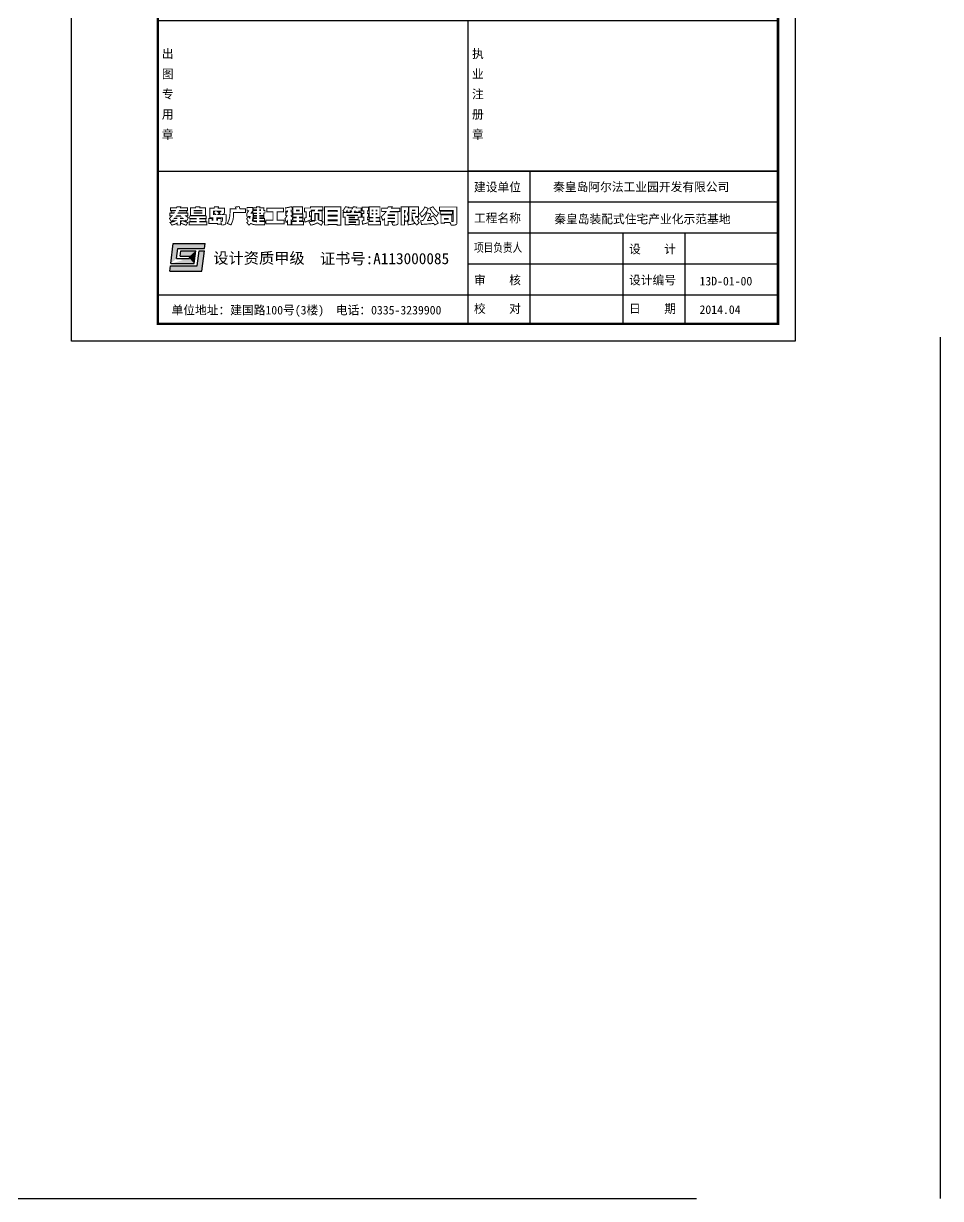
# Model space of a CAD drawing. Header units: millimetres. Extents: x 451834 to 908217, y 418823 to 838421.
# Drawn here: x 453639.1 to 453905.2, y 418822.8 to 419163.8 of the extents above; entities that cross this region are included whole.
import ezdxf

# ---------------------------------------------------------------- set-up
doc = ezdxf.new("R2010")
doc.units = ezdxf.units.MM
doc.header["$LTSCALE"] = 1000
doc.linetypes.add('DASH', pattern=[0.35, 0.25, -0.1])
doc.layers.add('DOTLN', color=2, linetype='DASH')
doc.layers.add('图框', color=7, linetype='Continuous')
doc.styles.add('广建图框1', font='SimSun.ttf')
doc.styles.add('广建图框2', font='simhei_0.ttf')

# ---------------------------------------------------------------- blocks, each defined once
blk = doc.blocks.new('A$C480232FE')
for p, q in [((46.81251191624324, 334.9559763100779), (153.2002769550018, 1240.933613982315)), ((153.2002769550018, 1240.933613982315), (1591.048566476093, 1240.933613982318)), ((1563.39717203172, 1005.459685115407), (1591.048566476093, 1240.933613982318)), ((310.9545536933583, 569.9157396051614), (360.5461645832984, 1005.459685115405)), ((310.9545536933583, 569.9157396051614), (890.3035967697797, 569.9157396051623)), ((360.5461645832984, 1005.459685115405), (1563.39717203172, 1005.459685115407)), ((472.3168965310615, 669.7068038793814), (499.1279530984175, 905.1779481127369)), ((472.3168965310615, 669.7068038793814), (900.6802715343656, 669.7068038793814)), ((499.1279530984175, 905.1779481127369), (1167.512946438597, 905.177948112736)), ((890.3035967698088, 569.9157396051623), (900.6802715343656, 669.7068038793814)), ((1098.911249642464, 334.9559763100806), (1167.512946438597, 905.177948112736)), ((1237.338524428837, 234.6440988394452), (1317.767936249613, 905.1779481127351)), ((1317.767936249613, 905.1779481127351), (1553.272582720499, 905.1779481127332)), ((1445.305180319963, 5.074112868896918e-05), (1553.272582720499, 905.1779481127332)), ((8.489922038279474e-05, 5.074112596048508e-05), (34.10847335311701, 234.6440988394543)), ((8.489922038279474e-05, 5.074112596048508e-05), (1445.305180319963, 5.074112868896918e-05)), ((34.10847335311701, 234.6440988394543), (1237.338524428837, 234.6440988394452)), ((46.81251191624324, 334.9559763100779), (1098.911249642464, 334.9559763100806))]:
    blk.add_line(p, q)
for points in [[(360.5461645832984, 1005.459685115405), (153.2002769550018, 1240.933613982315), (310.9545536933583, 569.9157396051614), (46.81251191624324, 334.9559763100779)], [(1563.39717203172, 1005.459685115407), (1591.048566476093, 1240.933613982318), (360.5461645832984, 1005.459685115405), (153.2002769550018, 1240.933613982315)], [(1098.911249642464, 334.9559763100806), (890.3035967698088, 569.9157396051623), (46.81251191624324, 334.9559763100751), (310.9545536933583, 569.9157396051614)], [(310.9545536933583, 569.9157396051614), (46.81251191624324, 334.9559763100779), (1098.911249642464, 334.9559763100806), (890.3035967698088, 569.9157396051623)], [(900.6802715343656, 669.7068038793814), (472.3168965310615, 669.7068038793814), (1167.512946438597, 905.177948112736), (499.1279530984175, 905.1779481127369)], [(1098.911249642464, 334.9559763100806), (1167.512946438597, 905.177948112736), (890.3035967698088, 569.9157396051623), (900.6802715343656, 669.7068038793814)], [(1445.305180319963, 5.074112868896918e-05), (1553.272582720499, 905.1779481127332), (1237.338524428837, 234.6440988394452), (1317.767936249613, 905.1779481127351)], [(8.489922038279474e-05, 5.074112596048508e-05), (34.10847335311701, 234.6440988394543), (1445.305180319963, 5.074112868896918e-05), (1237.338524428837, 234.6440988394452)]]:
    blk.add_solid(points)
blk = doc.blocks.new('123')
at = {"lineweight": 0, "const_width": 30}
for points in [[(-880958.1515943037, -22671.71838930248), (-880965.4222605235, -22684.32087741687), (-881096.2942524807, -22684.32087741687), (-881096.2942524807, -22744.90976258228), (-880996.9284808096, -22744.90976258228), (-881006.6227024359, -22759.45109502197), (-881132.64758358, -22759.45109502197), (-881132.64758358, -22846.69908966012), (-881067.2115876015, -22846.69908966012), (-881076.9058092278, -22857.84744453055), (-881098.2330968061, -22881.11357643406), (-881123.4380730349, -22904.8644194189), (-881152.036026833, -22929.09997348506), (-881081.7529200411, -23030.88930056291), (-881065.2727432761, -23017.80210136718), (-881040.5524781287, -22994.53596946367), (-881040.5524781287, -23011.50085730999), (-880970.2693713368, -23011.50085730999), (-880995.4743475656, -23023.61863434306), (-881024.557012445, -23034.28227813217), (-881056.5479438123, -23043.97649975863), (-881091.9318527489, -23052.70129922245), (-881130.2240281734, -23059.9719654423), (-881067.2115876015, -23145.28111575518), (-881056.5479438123, -23142.37284926722), (-881018.2557683877, -23131.70920547812), (-880983.3565705324, -23120.5608506077), (-880952.3350613278, -23108.44307357461), (-880925.675951855, -23095.35587437889), (-880902.4098199515, -23082.26867518316), (-880902.4098199515, -23142.85756034855), (-880790.9262712472, -23142.85756034855), (-880790.9262712472, -23079.84511977655), (-880772.0225390756, -23087.1157859964), (-880745.8481406842, -23097.7794297855), (-880716.2807647234, -23109.89720681858), (-880683.3204111935, -23122.98440601431), (-880647.9365022569, -23137.04102737267), (-880609.159615751, -23152.55178197502), (-880560.6885076187, -23064.81907625553), (-880561.1732187, -23064.81907625553), (-880582.015795197, -23056.57898787303), (-880610.1290379137, -23045.91534408393), (-880645.9976579316, -23033.31285596953), (-880689.1369441693, -23018.77152352984), (-880710.9489428289, -23011.50085730999), (-880626.1245035974, -23011.50085730999), (-880626.1245035974, -22994.53596946367), (-880594.6182833114, -23011.50085730999), (-880541.3000643658, -22904.8644194189), (-880571.8368624892, -22886.44539832862), (-880599.4653941245, -22867.05695507571), (-880623.7009481908, -22846.69908966012), (-880555.8413968055, -22846.69908966012), (-880555.8413968055, -22759.45109502197), (-880870.9035996655, -22759.45109502197), (-880863.6329334456, -22744.90976258228), (-880589.7711724981, -22744.90976258228), (-880589.7711724981, -22684.32087741687), (-880832.1267131596, -22684.32087741687), (-880824.8560469399, -22671.71838930248), (-880565.535618432, -22671.71838930248), (-880565.535618432, -22589.31750547755), (-880793.3498266538, -22589.31750547755), (-880783.6556050273, -22552.96417437831), (-880907.2569307648, -22552.96417437831), (-880919.3747077979, -22589.31750547755), (-881118.1062511404, -22589.31750547755), (-881118.1062511404, -22671.71838930248)], [(-880308.6387453307, -22589.31750547755), (-880471.016957574, -22589.31750547755), (-880471.016957574, -22837.00486803366), (-879988.2447205761, -22837.00486803366), (-879988.2447205761, -22591.74106088416), (-880172.4349314789, -22591.74106088416), (-880167.5878206657, -22555.38772978492), (-880298.9445237042, -22555.38772978492)], [(-880102.151824687, -22686.7444328235), (-880357.109853463, -22686.7444328235), (-880357.109853463, -22671.71838930248), (-880102.151824687, -22671.71838930248)], [(-879772.5482893874, -22929.09997348506), (-879881.608282685, -22929.09997348506), (-879881.608282685, -23091.96289680962), (-879598.052300111, -23091.96289680962), (-879598.052300111, -23118.6220062824), (-879486.5687514067, -23118.6220062824), (-879486.5687514067, -23069.66618706877), (-879459.909641934, -23142.85756034855), (-879423.5563108347, -23141.88813818591), (-879387.2029797354, -23136.55631629135), (-879361.0285813439, -23126.37738358357), (-879343.5789824164, -23111.35134006255), (-879342.6095602537, -23109.89720681858), (-879337.2777383592, -23099.7182741108), (-879332.4306275459, -23083.72280842713), (-879328.068227814, -23061.91080976759), (-879324.6752502448, -23034.28227813217), (-879321.7669837568, -23000.35250243955), (-879319.8281394315, -22961.09090485238), (-879317.8892951062, -22916.01277428932), (-879316.9198729437, -22864.63339966908), (-879316.9198729437, -22807.92220315427), (-879452.6389757141, -22807.92220315427), (-879585.9345230779, -22807.92220315427), (-879539.8869703523, -22761.87465042858), (-879558.7907025238, -22744.42505150095), (-879583.9956787527, -22722.61305284141), (-879615.0171879573, -22698.86220985657), (-879491.41586222, -22698.86220985657), (-879615.0171879573, -22698.86220985657), (-879491.41586222, -22698.86220985657), (-879491.41586222, -22708.55643148304), (-879490.9311511386, -22713.88825337759), (-879507.8960389849, -22723.58247500405), (-879552.0047473853, -22725.52131932935), (-879510.8043054729, -22807.92220315427), (-879585.9345230779, -22807.92220315427), (-879452.6389757141, -22807.92220315427), (-879427.4339994852, -22803.07509234105), (-879400.7748900125, -22790.47260422664), (-879382.8405800036, -22770.5994498924), (-879374.6004916211, -22744.42505150095), (-879375.0852027024, -22710.97998688965), (-879375.0852027024, -22596.5881716974), (-879576.2403014515, -22596.5881716974), (-879566.546079825, -22557.81128519154), (-879697.4180717822, -22555.38772978492), (-879707.1122934087, -22596.5881716974), (-879847.6785069924, -22596.5881716974), (-879847.6785069924, -22912.13508563874), (-879743.465624508, -22912.13508563874), (-879743.465624508, -22992.11241405706), (-879772.5482893874, -22992.11241405706)], [(-879726.5007366616, -22742.48620717565), (-879726.5007366616, -22742.48620717565), (-879690.6321166437, -22770.11473881107), (-879664.9424293336, -22791.92673747061), (-879648.9469636499, -22807.92220315427), (-879731.3478474749, -22807.92220315427), (-879648.9469636499, -22807.92220315427), (-879731.3478474749, -22807.92220315427), (-879731.3478474749, -22698.86220985657), (-879682.8767393426, -22698.86220985657)], [(-879023.669668743, -22562.65839600477), (-878999.434114677, -22623.24728117016), (-879195.7421026129, -22623.24728117016), (-879194.7726804501, -22645.0592798297), (-879193.8032582875, -22687.71385498614), (-879194.2879693689, -22728.91429689861), (-879195.7421026129, -22767.69118340446), (-879198.1656580194, -22805.49864774766), (-879201.5586355887, -22841.36726776557), (-879206.4057464019, -22875.29704345818), (-879212.2222793779, -22908.25739698816), (-879219.4929455976, -22938.79419511152), (-879227.7330339801, -22968.36157107222), (-879236.9425445253, -22995.50539162631), (-879247.1214772331, -23021.67979001778), (-879258.7545431849, -23045.91534408393), (-879271.3570312993, -23068.2120538248), (-879285.4136526576, -23089.53934140301), (-879164.2358823268, -23138.01044953533), (-879151.6333942123, -23112.80547330652), (-879137.0920617727, -23080.81454193919), (-879124.4895736583, -23048.82361057187), (-879113.3412187878, -23017.31739028587), (-879103.6469971614, -22986.29588108118), (-879096.3763309416, -22955.75908295783), (-879093.4680644536, -22941.21775051813), (-879089.1056647217, -22912.61979672007), (-879085.7126871524, -22882.08299859671), (-879083.2891317458, -22848.63793398542), (-879081.8349985018, -22813.25402504884), (-879081.3502874206, -22775.44656070563), (-879081.8349985018, -22735.2155409558), (-878696.0049777686, -22735.2155409558), (-878696.0049777686, -22623.24728117016), (-878873.409233533, -22623.24728117016), (-878902.4918984124, -22548.11706356508)], [(-878342.1658884027, -22773.99242746166), (-878436.6845492608, -22773.99242746166), (-878436.6845492608, -22834.58131262704), (-878342.1658884027, -22834.58131262704), (-878342.1658884027, -22856.39331128658), (-878436.6845492608, -22856.39331128658), (-878436.6845492608, -22912.13508563874), (-878342.1658884027, -22912.13508563874), (-878342.1658884027, -22933.94708429828), (-878448.8023262939, -22933.94708429828), (-878448.8023262939, -23011.50085730999), (-878342.1658884027, -23011.50085730999), (-878342.1658884027, -23035.73641137614), (-878351.375398948, -23035.73641137614), (-878391.1217076165, -23033.31285596953), (-878425.5361943904, -23027.98103407497), (-878454.6188592698, -23018.77152352984), (-878477.8849911733, -23006.65374649676), (-878476.4308579293, -23000.83721352088), (-878467.2213473842, -22966.42272674694), (-878460.4353922457, -22932.97766213564), (-878456.0729925138, -22900.50201968699), (-878453.6494371071, -22868.51108831966), (-878453.6494371071, -22764.29820583519), (-878516.661877679, -22764.29820583519), (-878465.7672141403, -22689.16798823011), (-878465.7672141403, -22577.19972844447), (-878647.5338696364, -22577.19972844447), (-878647.5338696364, -22686.7444328235), (-878596.6392060975, -22686.7444328235), (-878606.3334277238, -22703.22460958848), (-878624.2677377329, -22731.33785230522), (-878645.1103142297, -22759.45109502197), (-878649.957425043, -22766.72176124182), (-878649.957425043, -22863.66397750644), (-878548.1680979651, -22863.66397750644), (-878551.0763644531, -22889.83837589787), (-878557.8623195916, -22921.8293072652), (-878568.0412522993, -22906.80326374419), (-878586.944984471, -22870.93464372627), (-878659.6516466694, -22929.09997348506), (-878659.6516466694, -22929.58468456638), (-878647.5338696364, -22958.66734944576), (-878630.5689817901, -22987.75001432515), (-878608.7569831305, -23016.34796812321), (-878626.6912931395, -23036.70583353878), (-878654.8045358562, -23062.39552084892), (-878584.5214290643, -23147.70467116179), (-878573.373074194, -23138.97987169797), (-878548.1680979651, -23117.65258411974), (-878523.9325438989, -23091.96289680962), (-878504.544100646, -23101.65711843609), (-878472.5531692788, -23114.74431763182), (-878440.5622379114, -23124.92325033959), (-878408.571306544, -23131.70920547812), (-878376.0956640955, -23135.5868941287), (-878358.6460651677, -23136.07160521003), (-878330.0481113697, -23136.55631629135), (-878297.0877578397, -23136.55631629135), (-878258.7955824152, -23136.07160521003), (-878216.1410072588, -23135.5868941287), (-878165.2463437199, -23135.10218304738), (-878124.5306128887, -23134.61747196606), (-878096.9020812534, -23134.13276088474), (-878082.8454598949, -23133.16333872209), (-878068.3041274552, -23026.04218974969), (-878073.1512382685, -23026.526900831), (-878100.7797699039, -23027.01161191233), (-878148.2814558735, -23028.4657451563), (-878174.455854265, -23030.40458948159), (-878212.7480296895, -23032.8281448882), (-878233.1058951052, -23033.31285596953), (-878233.1058951052, -23011.50085730999), (-878082.8454598949, -23011.50085730999), (-878082.8454598949, -22933.94708429828), (-878233.1058951052, -22933.94708429828), (-878233.1058951052, -22912.13508563874), (-878104.6574585545, -22912.13508563874), (-878104.6574585545, -22856.39331128658), (-878233.1058951052, -22856.39331128658), (-878233.1058951052, -22834.58131262704), (-878107.0810139611, -22834.58131262704), (-878107.0810139611, -22754.60398420873), (-878068.3041274552, -22754.60398420873), (-878068.3041274552, -22671.71838930248), (-878107.0810139611, -22671.71838930248), (-878107.0810139611, -22584.47039466431), (-878233.1058951052, -22584.47039466431), (-878233.1058951052, -22560.23484059816), (-878342.1658884027, -22560.23484059816), (-878342.1658884027, -22584.47039466431), (-878443.9552154806, -22584.47039466431), (-878443.9552154806, -22654.75350145617), (-878342.1658884027, -22654.75350145617), (-878342.1658884027, -22671.71838930248), (-878460.920103327, -22671.71838930248), (-878460.920103327, -22754.60398420873), (-878342.1658884027, -22754.60398420873)], [(-878233.1058951052, -22654.75350145617), (-878206.4467856323, -22654.75350145617), (-878206.4467856323, -22671.71838930248), (-878233.1058951052, -22671.71838930248)], [(-878012.5623531031, -22596.5881716974), (-878012.5623531031, -22718.2506531095), (-877808.9836989474, -22718.2506531095), (-877808.9836989474, -22984.84174783721), (-878036.7979071692, -22984.84174783721), (-878036.7979071692, -23104.08067384271), (-877445.4503879551, -23104.08067384271), (-877445.4503879551, -22984.84174783721), (-877675.6881515835, -22984.84174783721), (-877675.6881515835, -22718.2506531095), (-877469.6859420212, -22718.2506531095), (-877469.6859420212, -22596.5881716974)], [(-877332.5127060068, -22578.16915060711), (-877363.5342152114, -22583.98568358299), (-877389.7086136028, -22588.83279439622), (-877411.035901181, -22591.74106088416), (-877389.2239025215, -22696.43865444996), (-877389.2239025215, -22695.95394336863), (-877355.2941268289, -22691.59154363672), (-877340.7527943893, -22689.16798823011), (-877340.7527943893, -22720.67420851611), (-877411.035901181, -22720.67420851611), (-877411.035901181, -22829.73420181382), (-877355.2941268289, -22829.73420181382), (-877365.4730595368, -22852.51562263601), (-877381.4685252203, -22881.11357643406), (-877400.8569684733, -22909.2268191508), (-877423.1536782142, -22936.3706397049), (-877384.3767917083, -23059.9719654423), (-877382.9226584643, -23058.51783219833), (-877357.2329711543, -23030.40458948159), (-877340.7527943893, -23006.65374649676), (-877340.7527943893, -23140.43400494194), (-877229.269245685, -23140.43400494194), (-877229.269245685, -22984.84174783721), (-877207.4572470253, -23006.65374649676), (-877168.6803605194, -22902.44086401229), (-877229.269245685, -22849.12264506673), (-877229.269245685, -22829.73420181382), (-877188.0688037724, -22829.73420181382), (-877188.0688037724, -22720.67420851611), (-877229.269245685, -22720.67420851611), (-877229.269245685, -22666.87127848924), (-877200.1865808055, -22659.60061226939), (-877171.1039159262, -22649.90639064294), (-877212.3043578386, -22550.5406189717), (-877212.78906892, -22550.5406189717), (-877256.8977773204, -22561.2042627608), (-877297.1287970701, -22570.41377330595)], [(-877168.6803605194, -22560.23484059816), (-877168.6803605194, -22776.41598286828), (-876856.041713066, -22776.41598286828), (-876856.041713066, -22560.23484059816)], [(-877057.1968118151, -22662.02416767602), (-876965.1017063638, -22662.02416767602), (-876965.1017063638, -22684.32087741687), (-877057.1968118151, -22684.32087741687)], [(-876742.1346089552, -22904.8644194189), (-876802.7234941205, -22921.8293072652), (-876778.4879400544, -23050.27774381584), (-876756.1912303135, -23041.06823327069), (-876717.899054889, -23026.04218974969), (-876701.9035892054, -23020.22565677381), (-876663.6114137808, -23005.19961325279), (-876630.1663491696, -22992.59712513839), (-876602.5378175342, -22981.44877026795), (-876579.7563967119, -22972.72397080413), (-876579.7563967119, -22846.69908966012), (-876630.6510602508, -22868.51108831966), (-876630.6510602508, -22710.97998688965), (-876579.7563967119, -22710.97998688965), (-876579.7563967119, -22662.02416767602), (-876465.849292601, -22662.02416767602), (-876473.1199588209, -22689.16798823011), (-876567.6386196789, -22689.16798823011), (-876567.6386196789, -22999.38308027691), (-876473.1199588209, -22999.38308027691), (-876481.3600472034, -23002.77605784617), (-876508.9885788388, -23012.47027947263), (-876539.5253769621, -23020.71036785512), (-876572.9704415734, -23027.49632299365), (-876608.8390615913, -23032.34343380688), (-876647.6159480972, -23035.73641137614), (-876594.2977291517, -23147.70467116179), (-876563.7609310283, -23141.40342710458), (-876522.0757780344, -23131.70920547812), (-876485.7224469353, -23121.04556168901), (-876453.7315155679, -23109.41249573726), (-876427.0724060951, -23097.29471870419), (-876405.2604074356, -23084.20751950846), (-876388.2955195892, -23069.66618706877), (-876367.9376541737, -23080.81454193919), (-876339.3397003757, -23097.29471870419), (-876310.2570354963, -23114.74431763182), (-876281.1743706169, -23133.16333872209), (-876252.5764168189, -23152.55178197502), (-876191.9875316534, -23040.58352218938), (-876207.9829973371, -23031.85872272556), (-876236.5809511351, -23017.80210136718), (-876268.5718825024, -23004.71490217146), (-876303.4710803577, -22992.11241405706), (-876225.917307346, -22992.11241405706), (-876225.917307346, -22689.16798823011), (-876354.3657438967, -22689.16798823011), (-876344.6715222702, -22662.02416767602), (-876199.2581978732, -22662.02416767602), (-876199.2581978732, -22560.23484059816), (-876603.991950778, -22560.23484059816), (-876603.991950778, -22594.16461629079), (-876790.6057170875, -22594.16461629079), (-876790.6057170875, -22713.40354229626), (-876742.1346089552, -22713.40354229626)], [(-876145.9399789277, -22557.81128519154), (-876145.9399789277, -23142.85756034855), (-876027.1857640035, -23142.85756034855), (-876027.1857640035, -23123.46911709564), (-875738.2979595349, -23123.46911709564), (-875738.2979595349, -23145.28111575518), (-875621.9673000175, -23145.28111575518), (-875621.9673000175, -22557.81128519154)], [(-876029.6093194102, -22674.14194470909), (-875740.7215149417, -22674.14194470909), (-875740.7215149417, -22710.97998688965), (-876029.6093194102, -22710.97998688965)], [(-875040.3140024297, -22694.01509904335), (-874962.760229418, -22694.01509904335), (-874962.760229418, -22594.16461629079), (-875127.5619970679, -22594.16461629079), (-875126.5925749051, -22592.7104830468), (-875113.0206646281, -22562.65839600477), (-875219.6571025192, -22557.81128519154), (-875224.5042133324, -22567.50550681801), (-875240.9843900974, -22595.13403845343), (-875256.0104336184, -22618.40017035694), (-875256.0104336184, -22591.74106088416), (-875382.0353147625, -22591.74106088416), (-875369.9175377295, -22565.08195141138), (-875474.1304202139, -22557.81128519154), (-875479.4622421084, -22569.44435114329), (-875495.9424188734, -22599.01172710402), (-875513.8767288823, -22627.12496982075), (-875534.234594298, -22654.26879037484), (-875556.5313040388, -22679.47376660365), (-875493.5188634668, -22742.48620717565), (-875469.2833094007, -22742.48620717565), (-875460.5585099368, -22730.8531412239), (-875439.71593344, -22703.22460958848), (-875420.8122012684, -22677.05021119703), (-875411.1179796419, -22725.52131932935), (-875319.0228741905, -22725.52131932935), (-875309.328652564, -22742.48620717565), (-875469.2833094007, -22742.48620717565), (-875493.5188634668, -22742.48620717565), (-875544.4135270058, -22742.48620717565), (-875544.4135270058, -22892.74664238581), (-875478.977531027, -22892.74664238581), (-875478.977531027, -23138.01044953533), (-875360.223316103, -23138.01044953533), (-875360.223316103, -23125.89267250225), (-875146.9504403208, -23125.89267250225), (-875146.9504403208, -23138.01044953533), (-875028.1962253966, -23138.01044953533), (-875028.1962253966, -22979.99463702398), (-875360.223316103, -22979.99463702398), (-875360.223316103, -22963.02974917767), (-875059.7024456826, -22963.02974917767), (-875059.7024456826, -22892.74664238581), (-874970.0308956378, -22892.74664238581), (-874970.0308956378, -22742.48620717565), (-875183.30377142, -22742.48620717565), (-875190.5744376399, -22723.09776392273), (-875185.7273268267, -22715.82709770289), (-875171.1859943869, -22694.01509904335), (-875142.1033295075, -22694.01509904335), (-875129.9855524744, -22725.52131932935), (-875030.6197808032, -22725.52131932935)], [(-875319.0228741905, -22689.16798823011), (-875287.5166539045, -22689.16798823011), (-875275.3988768714, -22713.40354229626), (-875311.7522079706, -22713.40354229626)], [(-874705.8633563167, -23013.9244127166), (-874589.0479857179, -23013.9244127166), (-874589.0479857179, -23030.88930056291), (-874717.9811333498, -23030.88930056291), (-874717.9811333498, -22960.60619377106), (-874718.4658444312, -22959.63677160842), (-874754.3344644491, -22967.87685999091), (-874768.8757968887, -22972.72397080413), (-874768.8757968887, -22887.89953157259), (-874727.6753549762, -22887.89953157259), (-874727.6753549762, -22773.99242746166), (-874768.8757968887, -22773.99242746166), (-874768.8757968887, -22681.89732201026), (-874727.6753549762, -22681.89732201026), (-874727.6753549762, -22567.50550681801), (-874933.6775645385, -22567.50550681801), (-874933.6775645385, -22681.89732201026), (-874880.359345593, -22681.89732201026), (-874880.359345593, -22773.99242746166), (-874931.254009132, -22773.99242746166), (-874931.254009132, -22887.89953157259), (-874880.359345593, -22887.89953157259), (-874880.359345593, -22999.38308027691), (-874921.0750764242, -23004.71490217146), (-874936.1011199453, -23011.50085730999), (-874921.5597875055, -23118.6220062824), (-874916.7126766923, -23117.65258411974), (-874875.5122347798, -23106.50422924932), (-874864.8485909908, -23103.59596276138), (-874829.9493931355, -23093.90174113492), (-874796.5043285242, -23085.1769416711), (-874764.9981082382, -23076.93685328861), (-874734.9460211962, -23069.66618706877), (-874734.9460211962, -23133.16333872209), (-874344.2688896497, -23133.16333872209), (-874344.2688896497, -23030.88930056291), (-874482.4115478268, -23030.88930056291), (-874482.4115478268, -23013.9244127166), (-874363.6573329025, -23013.9244127166), (-874363.6573329025, -22914.55864104535), (-874482.4115478268, -22914.55864104535), (-874482.4115478268, -22895.17019779244), (-874358.8102220894, -22895.17019779244), (-874358.8102220894, -22557.81128519154), (-874710.71046713, -22557.81128519154), (-874710.71046713, -22895.17019779244), (-874589.0479857179, -22895.17019779244), (-874589.0479857179, -22914.55864104535), (-874705.8633563167, -22914.55864104535)], [(-874589.0479857179, -22684.32087741687), (-874613.7682508654, -22684.32087741687), (-874613.7682508654, -22659.60061226939), (-874589.0479857179, -22659.60061226939)], [(-874482.4115478268, -22659.60061226939), (-874458.1759937606, -22659.60061226939), (-874458.1759937606, -22684.32087741687), (-874482.4115478268, -22684.32087741687)], [(-874179.4671219998, -22729.39900797993), (-874198.3708541715, -22754.11927312741), (-874219.2134306683, -22778.35482719356), (-874241.9948514905, -22803.07509234105), (-874267.1998277192, -22827.31064640719), (-874293.858937192, -22851.54620047336), (-874322.4568909901, -22875.78175453951), (-874266.715116638, -22989.68885865045), (-874259.9291614995, -22984.84174783721), (-874230.3617855387, -22961.5756159337), (-874208.5497868792, -22943.64130592474), (-874208.5497868792, -23145.28111575518), (-874097.0662381749, -23145.28111575518), (-874097.0662381749, -23028.4657451563), (-873893.4875840192, -23028.4657451563), (-873893.4875840192, -23040.58352218938), (-873902.6970945643, -23048.33889949054), (-873932.7491816063, -23051.73187705981), (-873983.159134064, -23050.27774381584), (-873949.2293583713, -23142.85756034855), (-873937.5962924196, -23143.34227142988), (-873890.09460645, -23144.31169359252), (-873850.8330088628, -23141.88813818591), (-873819.811499658, -23135.5868941287), (-873797.0300788359, -23126.37738358357), (-873782.9734574775, -23113.29018438785), (-873777.1569245016, -23096.81000762286), (-873779.5804799083, -23077.42156436993), (-873779.5804799083, -22723.09776392273), (-874036.4773530095, -22723.09776392273), (-874026.783131383, -22708.55643148304), (-873718.9915947429, -22708.55643148304), (-873718.9915947429, -22601.43528251063), (-873985.5826894706, -22601.43528251063), (-873973.4649124375, -22571.86790654992), (-873963.7706908111, -22552.96417437831), (-874092.2191273617, -22552.96417437831), (-874116.4546814278, -22601.43528251063), (-874305.4920031438, -22601.43528251063), (-874305.4920031438, -22708.55643148304), (-874164.9257895602, -22708.55643148304)], [(-873573.5782703459, -23142.85756034855), (-873573.5782703459, -22958.18263836444), (-873546.9191608732, -23023.61863434306), (-873539.6484946533, -23024.10334542439), (-873506.6881411234, -23019.25623461115), (-873480.0290316505, -23006.16903541543), (-873459.671166235, -22985.32645891854), (-873445.1298337954, -22955.75908295783), (-873444.1604116326, -22953.33552755121), (-873438.8285897381, -22924.25286267183), (-873439.3133008194, -22893.71606454847), (-873445.1298337954, -22862.20984426246), (-873456.7628997471, -22829.73420181382), (-873474.2124986746, -22795.80442612119), (-873470.8195211054, -22787.07962665737), (-873455.3087665031, -22741.51678501299), (-873445.6145448766, -22710.49527580832), (-873442.7062783886, -22694.01509904335), (-873442.7062783886, -22557.81128519154), (-873680.214708237, -22557.81128519154), (-873680.214708237, -23142.85756034855)], [(-873573.5782703459, -22674.14194470909), (-873546.9191608732, -22674.14194470909), (-873548.8580051984, -22687.71385498614), (-873558.0675157435, -22721.15891959744), (-873573.5782703459, -22747.33331798889)], [(-873471.7889432681, -23030.88930056291), (-873449.9769446085, -23135.5868941287), (-873410.7153470214, -23129.28565007151), (-873371.9384605156, -23122.98440601431), (-873336.5545515789, -23116.19845087579), (-873305.0483312929, -23109.89720681858), (-873277.4197996575, -23103.11125168006), (-873253.6689566727, -23096.81000762286), (-873263.3631782992, -23040.58352218938), (-873256.0925120793, -23047.85418840923), (-873236.7040688263, -23073.54387571935), (-873211.4990925975, -23105.05009600535), (-873191.6259382633, -23127.83151682753), (-873175.6304725796, -23142.85756034855), (-873095.6531441613, -23069.66618706877), (-873110.6791876823, -23051.24716597848), (-873132.9758974232, -23022.64921218042), (-873148.9713631069, -23001.80663568352), (-873098.076699568, -22948.48841673798), (-873163.5126955465, -22866.08753291305), (-873173.206917173, -22866.08753291305), (-873202.7742931338, -22902.44086401229), (-873212.4685147603, -22866.08753291305), (-873173.206917173, -22866.08753291305), (-873163.5126955465, -22866.08753291305), (-873119.8886982275, -22866.08753291305), (-873119.8886982275, -22560.23484059816), (-873428.164945949, -22560.23484059816), (-873428.164945949, -22992.11241405706), (-873427.6802348676, -22996.9595248703), (-873438.3438786567, -23019.25623461115)], [(-873317.6508194073, -22876.26646562084), (-873309.8954421062, -22915.52806320801), (-873301.6553537237, -22950.42726106328), (-873292.4458431785, -22979.99463702398), (-873282.751621552, -23004.23019109014), (-873319.1049526513, -23011.50085730999), (-873319.1049526513, -22868.51108831966)], [(-873316.6813972447, -22659.60061226939), (-873231.8569580131, -22659.60061226939), (-873231.8569580131, -22677.05021119703), (-873316.6813972447, -22677.05021119703)], [(-872919.703021641, -22569.92906222462), (-872933.7596429994, -22599.98114926665), (-872949.755108683, -22628.57910306472), (-872967.2047076107, -22656.69234578146), (-872986.5931508637, -22683.35145525423), (-873007.9204384418, -22709.52585364568), (-873030.701859264, -22734.24611879315), (-873054.9374133302, -22758.48167285931), (-873081.1118117217, -22781.26309368151), (-873008.4051495232, -22880.62886535274), (-873002.1039054659, -22874.81233237687), (-872975.9295070745, -22851.54620047336), (-872951.209241927, -22827.79535748852), (-872927.9431100235, -22803.07509234105), (-872906.131111364, -22777.38540503092), (-872885.2885348671, -22751.21100663947), (-872866.3848026955, -22724.06718608538), (-872848.4504926866, -22696.43865444996), (-872831.4856048402, -22667.8407006519), (-872816.4595613192, -22638.75803577251), (-872802.4029399608, -22608.70594873047), (-872916.3100440718, -22562.65839600477)], [(-872901.7687116321, -22869.96522156363), (-872915.8253329904, -22900.01730860566), (-872930.8513765114, -22929.58468456638), (-872945.3927089511, -22958.18263836444), (-872956.0563527403, -22977.57108161737), (-872977.3836403184, -22993.56654730103), (-873008.4051495232, -23002.29134676485), (-873049.6055914357, -23004.23019109014), (-873044.7584806224, -23025.07276758703), (-873037.0031033212, -23058.03312111701), (-873028.7630149387, -23090.99347464698), (-873020.5229265562, -23123.46911709564), (-872993.8638170834, -23122.01498385167), (-872957.0257749029, -23119.59142844504), (-872921.157154885, -23117.16787303843), (-872885.2885348671, -23114.74431763182), (-872850.8740480931, -23112.32076222519), (-872816.4595613192, -23109.89720681858), (-872783.0144967079, -23106.98894033064), (-872750.0541431779, -23104.08067384271), (-872718.0632118105, -23101.17240735477), (-872686.5569915245, -23098.26414086681), (-872655.53548232, -23094.87116329756), (-872625.4833952779, -23091.96289680962), (-872610.4573517569, -23113.29018438785), (-872593.9771749919, -23140.43400494194), (-872482.4936262876, -23082.26867518316), (-872489.7642925074, -23068.2120538248), (-872507.2138914351, -23037.19054462011), (-872524.6634903627, -23007.6231686594), (-872543.082511453, -22978.54050378001), (-872561.9862436246, -22950.42726106328), (-872581.3746868775, -22923.28344050917), (-872601.2478412117, -22896.62433103641), (-872621.6057066274, -22871.4193548076), (-872642.4482831242, -22846.69908966012), (-872749.0847210153, -22900.01730860566), (-872747.6305877713, -22901.47144184964), (-872730.665699925, -22922.79872942786), (-872710.7925455908, -22950.42726106328), (-872688.4958358499, -22984.84174783721), (-872694.797079907, -22986.29588108118), (-872721.9409004613, -22990.17356973176), (-872753.9318318286, -22993.0818362197), (-872790.2851629278, -22995.50539162631), (-872831.4856048402, -22996.9595248703), (-872831.4856048402, -22996.47481378897), (-872813.06658375, -22962.06032701503), (-872796.1016959036, -22928.61526240373), (-872780.10623022, -22897.10904211772), (-872765.5648977803, -22866.57224399436), (-872751.5082764219, -22837.48957911499), (-872738.9057883075, -22809.86104747957), (-872727.2727223558, -22783.68664908812), (-872848.4504926866, -22749.7568733955), (-872859.598847557, -22775.44656070563), (-872873.170757834, -22807.43749207296), (-872887.2273791924, -22838.94371235895)], [(-872753.9318318286, -22599.01172710402), (-872748.600009934, -22610.64479305576), (-872732.6045442503, -22640.69688009779), (-872715.1549453227, -22669.77954497718), (-872696.7359242324, -22697.4080766126), (-872677.3474809795, -22724.5518971667), (-872656.9896155639, -22750.72629555815), (-872634.692905823, -22775.93127178695), (-872611.9114850009, -22799.68211477179), (-872587.6759309347, -22822.9482466753), (-872562.470954706, -22844.76024533484), (-872535.8118452332, -22866.08753291305), (-872472.7994046612, -22757.02753961534), (-872475.2229600677, -22755.08869529006), (-872501.8820695404, -22731.33785230522), (-872527.5717568507, -22707.10229823907), (-872551.3225998355, -22682.38203309159), (-872574.1040206576, -22657.66176794411), (-872595.9160193172, -22631.97208063398), (-872615.7891736515, -22606.28239332385), (-872634.692905823, -22579.62328385108), (-872652.1425047506, -22552.96417437831)], [(-871997.7825449645, -23004.23019109014), (-871996.8131228018, -23010.53143514734), (-872006.9920555096, -23029.91987840027), (-872041.4065422835, -23033.31285596953), (-872041.4065422835, -22815.19286937412), (-872392.8220762428, -22815.19286937412), (-872392.8220762428, -23087.1157859964), (-872276.4914167252, -23087.1157859964), (-872276.4914167252, -23064.81907625553), (-872101.9954274489, -23064.81907625553), (-872098.1177387984, -23070.15089815008), (-872080.1834287894, -23106.50422924932), (-872072.9127625695, -23122.98440601431), (-872060.7949855365, -23147.70467116179), (-872018.14041038, -23148.67409332443), (-871976.9399684676, -23147.21996008046), (-871943.0101927749, -23141.88813818591), (-871915.8663722208, -23133.16333872209), (-871895.9932178867, -23120.5608506077), (-871883.3907297722, -23104.56538492402), (-871877.5741967963, -23085.66165275243), (-871879.0283300403, -23062.39552084892), (-871879.0283300403, -22562.65839600477), (-872441.2931843752, -22562.65839600477), (-872441.2931843752, -22674.14194470909), (-871997.7825449645, -22674.14194470909)], [(-872417.0576303089, -22694.01509904335), (-872417.0576303089, -22795.80442612119), (-872022.0180990306, -22795.80442612119), (-872022.0180990306, -22694.01509904335)], [(-880904.8333753581, -22929.09997348506), (-880984.8107037764, -22929.09997348506), (-880972.6929267434, -22916.98219645198), (-880904.8333753581, -22916.98219645198)], [(-880919.3747077979, -22846.69908966012), (-880790.9262712472, -22846.69908966012), (-880781.2320496208, -22858.8168666932), (-880931.4924848309, -22858.8168666932)], [(-880790.9262712472, -22919.40575185859), (-880730.3373860818, -22919.40575185859), (-880715.7960536422, -22931.52352889167), (-880790.9262712472, -22931.52352889167)], [(-880790.9262712472, -23011.50085730999), (-880756.9964955546, -23011.50085730999), (-880790.9262712472, -23011.50085730999), (-880756.9964955546, -23011.50085730999), (-880790.9262712472, -23062.39552084892)], [(-880497.6760670467, -22851.54620047336), (-880497.6760670467, -22933.94708429828), (-880286.8267466711, -22933.94708429828), (-880286.8267466711, -22948.48841673798), (-880485.5582900137, -22948.48841673798), (-880485.5582900137, -23026.04218974969), (-880286.8267466711, -23026.04218974969), (-880286.8267466711, -23043.00707759599), (-880514.640954893, -23043.00707759599), (-880514.640954893, -23138.01044953533), (-879939.7736124438, -23138.01044953533), (-879939.7736124438, -23043.00707759599), (-880172.4349314789, -23043.00707759599), (-880172.4349314789, -23026.04218974969), (-879973.7033881365, -23026.04218974969), (-879973.7033881365, -22948.48841673798), (-880172.4349314789, -22948.48841673798), (-880172.4349314789, -22933.94708429828), (-879961.5856111033, -22933.94708429828), (-879961.5856111033, -22851.54620047336)], [(-880099.7282692805, -22764.29820583519), (-880357.109853463, -22764.29820583519), (-880357.109853463, -22749.7568733955), (-880099.7282692805, -22749.7568733955)], [(-879598.052300111, -22929.09997348506), (-879598.052300111, -22992.11241405706), (-879627.1349649904, -22992.11241405706), (-879627.1349649904, -22912.13508563874), (-879438.0976432743, -22912.13508563874), (-879627.1349649904, -22912.13508563874), (-879438.0976432743, -22912.13508563874), (-879438.0976432743, -22912.61979672007), (-879438.5823543557, -22944.12601700607), (-879440.0364875997, -22978.05579269869), (-879442.9447540876, -23013.9244127166), (-879452.1542646327, -23033.79756705085), (-879486.5687514067, -23035.73641137614), (-879486.5687514067, -22929.09997348506)], [(-878233.1058951052, -22754.60398420873), (-878206.4467856323, -22754.60398420873), (-878206.4467856323, -22773.99242746166), (-878233.1058951052, -22773.99242746166)], [(-877171.1039159262, -22793.38087071458), (-877171.1039159262, -22892.74664238581), (-877062.0439226284, -22892.74664238581), (-877062.0439226284, -22909.71153023213), (-877163.8332497063, -22909.71153023213), (-877163.8332497063, -23011.50085730999), (-877062.0439226284, -23011.50085730999), (-877062.0439226284, -23028.4657451563), (-877200.1865808055, -23028.4657451563), (-877200.1865808055, -23133.16333872209), (-876822.1119373735, -23133.16333872209), (-876822.1119373735, -23028.4657451563), (-876957.831040144, -23028.4657451563), (-876957.831040144, -23011.50085730999), (-876846.3474914397, -23011.50085730999), (-876846.3474914397, -22909.71153023213), (-876957.831040144, -22909.71153023213), (-876957.831040144, -22892.74664238581), (-876843.923936033, -22892.74664238581), (-876843.923936033, -22793.38087071458)], [(-876354.3657438967, -22965.45330458428), (-876350.9727663274, -22936.85535078622), (-876349.5186330834, -22904.8644194189), (-876349.5186330834, -22778.83953827489), (-876444.0372939415, -22778.83953827489), (-876444.0372939415, -22904.8644194189), (-876444.5220050229, -22926.67641807844), (-876448.8844047546, -22963.514460259), (-876458.5786263811, -22982.4181924306), (-876458.5786263811, -22766.72176124182), (-876334.9773006437, -22766.72176124182), (-876334.9773006437, -22977.57108161737), (-876354.3657438967, -22970.30041539752)], [(-876029.6093194102, -22822.46353559397), (-875740.7215149417, -22822.46353559397), (-875740.7215149417, -22861.24042209981), (-876029.6093194102, -22861.24042209981)], [(-876029.6093194102, -22972.72397080413), (-875740.7215149417, -22972.72397080413), (-875740.7215149417, -23011.50085730999), (-876029.6093194102, -23011.50085730999)], [(-875088.785110562, -22834.58131262704), (-875423.235756675, -22834.58131262704), (-875423.235756675, -22820.03998018734), (-875088.785110562, -22820.03998018734)], [(-875360.223316103, -22892.74664238581), (-875176.0331052002, -22892.74664238581), (-875176.0331052002, -22912.13508563874), (-875360.223316103, -22912.13508563874)], [(-875146.9504403208, -23057.54841003568), (-875360.223316103, -23057.54841003568), (-875360.223316103, -23040.58352218938), (-875146.9504403208, -23040.58352218938)], [(-874589.0479857179, -22798.22798152782), (-874613.7682508654, -22798.22798152782), (-874613.7682508654, -22773.99242746166), (-874589.0479857179, -22773.99242746166)], [(-874482.4115478268, -22773.99242746166), (-874458.1759937606, -22773.99242746166), (-874458.1759937606, -22798.22798152782), (-874482.4115478268, -22798.22798152782)], [(-874097.0662381749, -22815.19286937412), (-873891.0640286126, -22815.19286937412), (-873891.0640286126, -22832.15775722043), (-874097.0662381749, -22832.15775722043)], [(-874094.6426827683, -22919.40575185859), (-873893.4875840192, -22919.40575185859), (-873893.4875840192, -22936.3706397049), (-874094.6426827683, -22936.3706397049)], [(-873557.5828046623, -22848.1532229041), (-873546.9191608732, -22876.75117670216), (-873552.2509827677, -22898.07846428038), (-873573.5782703459, -22912.13508563874), (-873573.5782703459, -22824.88709100058)], [(-873316.6813972447, -22757.02753961534), (-873229.4334026065, -22757.02753961534), (-873229.4334026065, -22773.99242746166), (-873316.6813972447, -22773.99242746166)], [(-872276.4914167252, -22926.67641807844), (-872155.3136463945, -22926.67641807844), (-872155.3136463945, -22950.9119721446), (-872276.4914167252, -22950.9119721446)]]:
    blk.add_lwpolyline(points, close=True, dxfattribs=at)

msp = doc.modelspace()

# ---------------------------------------------------------------- linework, layer by layer
for p, q in [((453768.0170287373, 419164.6128498563), (453768.0170287373, 419120.8859384116)), ((453768.0170287373, 419120.8859384116), (453768.0170287373, 419076.6128498563)), ((453858.0170287373, 419120.8859384116), (453768.0170287373, 419120.8859384116)), ((453786.0170287383, 419120.8859384116), (453786.0170287383, 419076.6128498563)), ((453858.0170287373, 419111.8859384116), (453768.0170287373, 419111.8859384116)), ((453858.0170287373, 419102.885938412), (453768.0170287373, 419102.885938412)), ((453813.0170287373, 419102.885938412), (453813.0170287373, 419076.6128498563)), ((453831.0170287383, 419102.885938412), (453831.0170287383, 419076.6128498563)), ((453858.0170287373, 419093.8859384116), (453768.0170287373, 419093.8859384116)), ((453768.0170287373, 419084.8859384111), (453678.0170287373, 419084.8859384111)), ((453858.0170287373, 419084.8859384111), (453768.0170287373, 419084.8859384111))]:
    msp.add_line(p, q)
for points in [[(453863.0170287373, 419071.6128498563), (453653.0170287373, 419071.6128498563), (453653.0170287373, 419368.6128498563), (453863.0170287373, 419368.6128498563)], [(453678.0170287373, 419164.6128498563), (453858.0170287373, 419164.6128498563), (453858.0170287373, 419076.6128498563), (453678.0170287373, 419076.6128498563)]]:
    msp.add_lwpolyline(points, close=True)
at = {"const_width": 0.7000000000000001}
msp.add_lwpolyline([(453678.0170287373, 419363.6128498563), (453678.0170287373, 419076.6128498563), (453858.0170287373, 419076.6128498563), (453858.0170287373, 419363.6128498563)], close=True, dxfattribs=at)
msp.add_lwpolyline([(453678.0170287373, 419120.8859384116), (453858.0170287373, 419120.8859384116)])
at = {"layer": 'DOTLN', "linetype": 'DASH'}
msp.add_lwpolyline([(451834.3494188188, 418822.7717284387), (453905.1772799081, 418822.7717284387), (453905.1772799081, 419640.5921769071), (451834.3494188188, 419640.5921769071)], close=True, dxfattribs=at)

# ---------------------------------------------------------------- block references
at = {"xscale": 0.00900000000372529, "yscale": 0.00900000000372529, "zscale": 0.00900000000372529}
msp.add_blockref('123', (461611.7578497133, 419313.5547329118), dxfattribs=at)
at = {"layer": '图框', "xscale": 0.006480000000447035, "yscale": 0.006480000000447035, "zscale": 0.006480000000447035}
msp.add_blockref('A$C480232FE', (453681.4833398876, 419091.9087537313), dxfattribs=at)

# ---------------------------------------------------------------- texts
at = {"layer": '图框', "style": '广建图框2'}
for s, height, p in [('出', 2.5, (453679.2168589584, 419153.7180335638)), ('执', 2.5, (453769.2168589584, 419153.7180335638)), ('图', 2.5, (453679.2168589584, 419147.8547287271)), ('业', 2.5, (453769.2168589584, 419147.8547287271)), ('专', 2.5, (453679.2168589584, 419141.9914238905)), ('注', 2.5, (453769.2168589584, 419141.9914238905)), ('用', 2.5, (453679.2168589584, 419136.1281190538)), ('册', 2.5, (453769.2168589584, 419136.1281190538)), ('章', 2.5, (453679.2168589584, 419130.2648142171)), ('章', 2.5, (453769.2168589584, 419130.2648142171)), ('建设单位', 2.5, (453769.7899010885, 419115.0173673951)), ('秦皇岛阿尔法工业园开发有限公司', 2.5, (453792.7501949803, 419115.0705109397, -18.48999999999971)), ('工程名称', 2.5, (453769.7899010885, 419106.0173673956)), ('秦皇岛装配式住宅产业化示范基地', 2.5, (453793.0825283681, 419105.7413422419, -18.48999999999971)), ('设计资质甲级', 3.240000001341104, (453694.1372470432, 419094.0546645373)), ('证书号:A113000085 ', 3.240000001341104, (453725.089870621, 419093.9056176702)), ('设    计', 2.5, (453814.7899010885, 419097.0173673951)), ('审    核', 2.5, (453769.7899010885, 419088.0173673956)), ('设计编号', 2.5, (453814.7899010885, 419088.0173673956)), ('13D-01-00', 2.5, (453835.2462268635, 419087.7413422423, -18.48999999999971)), ('校    对', 2.5, (453769.7899010885, 419079.7442788403)), ('日    期', 2.5, (453814.7899010885, 419079.7442788403)), ('2014.04', 2.5, (453835.2462268635, 419079.4682536866, -18.48999999999971))]:
    msp.add_text(s, height=height, dxfattribs=at).set_placement(p)
at = {"layer": '图框', "style": '广建图框2', "width": 0.8}
msp.add_text('项目负责人', height=2.5, dxfattribs=at).set_placement((453769.7899010885, 419097.4740779083))
at = {"layer": '图框', "color": 7, "style": '广建图框1'}
msp.add_text('单位地址：建国路100号(3楼)  电话：0335-3239900', height=2.5, dxfattribs=at).set_placement((453681.9994559004, 419079.3191947225))

doc.saveas('drawing.dxf')
